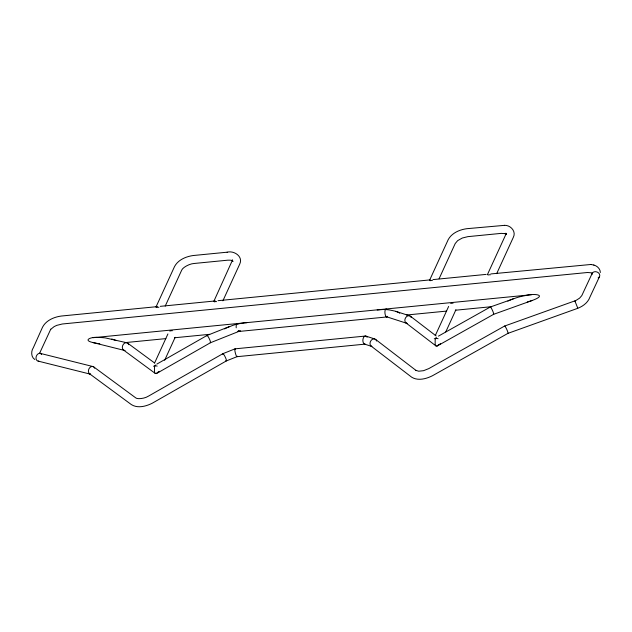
<?xml version="1.0" encoding="UTF-8"?>
<svg xmlns="http://www.w3.org/2000/svg" width="632" height="632" viewBox="0 0 632 632"><rect width="100%" height="100%" fill="white"/><g stroke="black" fill="none" stroke-linecap="round" stroke-linejoin="round"><path stroke-width="0.95" d="M592.16 273.419L581.796 295.602L579.615 298.13L574.828 301.172M577.759 308.124L574.962 301.132M157.471 306.615L61.225 316.047C53.996 317.035 46.112 320.361 42.565 327.131L33.275 347.837C31.126 350.792 30.755 356.977 34.823 359.529M222.883 300.824L239.726 264.105C243.439 256.466 233.966 250.327 227.101 252.2M39.784 352.861L50.742 329.209L50.426 329.58L54.139 326.61L56.738 325.369L62.299 323.995L587.46 272.503L591.963 272.834M155.922 307.144L174.543 266.546C178.106 259.807 185.958 256.553 193.147 255.533L227.212 252.192M165.205 306.125L181.732 270.077C182.664 267.581 189.316 263.718 194.19 263.473L227.718 260.187C230.98 260.123 232.418 260.179 232.939 261.427M154.548 363.092L167.907 333.957M164.636 360.295L175.183 337.298M213.798 301.432L232.521 260.021L232.505 261.285L232.252 260.092L232.797 261.261M429.499 280.45L448.222 239.607C451.841 232.955 459.622 229.677 466.803 228.697L504.581 225.347M439.074 278.783L455.222 243.525L457.671 240.626L462.308 238.019L467.87 236.645L501.208 233.374L505.711 233.706L505.015 233.485M435.266 335.608L448.641 306.433M445.765 331.918L455.917 309.783M487.406 274.651L505.908 234.29C505.655 235.096 506.303 232.023 506.09 234.18M496.689 273.632L513.326 237.34C516.439 231.415 510.53 225.032 504.439 225.324M599.578 276.476L589.869 297.222C587.989 302.602 582.87 306.315 577.932 308.226M156.57 373.465L155.409 373.536L123.438 349.986M224.621 328.948L225.071 328.656M405.981 322.92L436.088 346.02L437.281 345.941A7.695 3.002 84.6 0 0 437.842 345.246M507.875 301.18L508.404 300.872M156.823 364.119L206.964 335.505M156.333 373.623L210.488 342.718L240.508 330.749M438.45 336.121L490.313 307.002L517.308 297.467A75.698 63.366 5.3 0 1 525.674 295.531C533.274 293.319 548.56 294.528 532.081 300.524L493.647 314.317L437.036 346.099M225.569 328.356L232.797 325.362A57.686 48.656 1.9 0 1 240.097 323.529L244.481 322.857M508.981 300.563L513.516 298.675M207.004 335.489L229.495 326.523M574.859 300.879L504.628 326.033L428.828 368.59L423.527 370.692L418.724 371.221L415.785 370.312L416.283 370.636L375.471 339.329M577.553 308.377L507.978 333.348L432.525 375.708C426.347 378.837 417.997 381.167 411.63 377.162L371.024 346.012M532.081 300.524L528.281 301.733A75.698 63.366 5.3 0 1 527.27 302.009M377.185 310.012L383.403 309.475A57.686 37.067 40.4 0 1 389.66 309.98L395.395 311.205L409.678 315.834M41.578 354.276A4.005 2.939 -70.2 0 0 39.429 353.328L39.239 353.367A4.021 2.955 -70.2 0 0 36.016 357.72A4.021 2.955 -70.2 0 0 38.789 361.125M126.827 342.757L105.149 337.875A75.698 50.102 38.6 0 0 97.834 337.472C92.422 336.548 81.607 340.04 93.157 342.607L124.306 350.389M365.462 336.05L235.033 348.84L222.859 353.691L148.504 396.122C144.23 398.879 137.065 399.227 135.848 397.947L93.71 366.892M160.228 306.346L215.315 300.943M218.072 300.674L430.179 279.881M432.936 279.605L486.19 274.391M490.788 273.94L590.841 264.484M93.007 337.709L531.583 294.717M126.621 342.465L165.868 338.618M174.558 337.764L209.682 334.32M238.074 331.539L386.918 316.948M406.51 315.02L446.642 311.086M455.301 310.241L491.506 306.694M245.295 322.778L246.82 322.683M99.809 343.737L98.015 343.516M97.138 343.389L93.157 342.607M593.764 265.029C597.177 265.867 600.289 268.821 600.353 272.503M590.699 264.452L593.946 265.061M40.187 353.359L93.015 366.56M38.189 361.117L90.439 374.176M111.801 339.005L115.775 340.372M385.52 316.419L406.668 323.284M365.904 336.106L374.768 338.981M364.538 344.085L371.885 346.47A4.021 3.121 -63.2 0 1 371.221 340.293A4.021 3.121 -63.2 0 1 376.553 341.043M395.995 311.394L398.855 312.619M127.696 343.168L154.532 362.942M89.562 373.788L131.377 404.599C137.721 408.62 146.055 406.344 152.233 403.224L226.359 360.919L236.968 356.693L365.13 344.124A4.076 2.346 -85.3 0 1 362.981 339.179A4.076 2.346 -85.3 0 1 366.56 336.54M399.187 312.832L399.701 313.259M410.373 316.197L436.135 335.955M436.088 346.02L435.582 345.404A2.868 1.122 84.6 0 1 435.148 344.171L435.179 340.008A7.695 3.002 84.6 0 1 436.27 337.472M155.409 373.536L154.911 372.92A2.868 1.09 84.2 0 1 154.477 371.695L154.469 367.532A7.695 2.923 84.2 0 1 155.512 364.996M506.264 234.196L505.869 233.192L506.121 234.393M488.046 275.031A4.005 3.081 24.6 0 1 490.329 274.825M430.131 280.727A4.005 3.081 24.6 0 1 432.399 280.482M156.57 307.523A4.005 3.081 24.6 0 1 158.853 307.326M214.351 301.883A4.005 3.081 24.6 0 1 216.618 301.638M238.264 331.5A4.005 1.54 84.4 0 1 237.774 331.468M236.21 327.81A4.005 1.54 84.4 0 1 238.082 323.932M238.849 330.907A4.005 1.54 84.4 0 1 238.62 331.247M387.598 316.324A4.005 1.54 84.4 0 1 384.959 313.227A4.005 1.54 84.4 0 1 386.831 309.348M169.826 331.097A4.005 3.081 24.6 0 1 172.283 330.757M159.485 371.308A4.005 3.081 24.6 0 1 158.869 371.829M158.687 371.932A4.005 3.081 24.6 0 1 157.652 372.272M153.552 366.299A4.005 3.081 24.6 0 1 157.155 366.118M450.758 303.478A4.005 3.081 24.6 0 1 453.026 303.234M440.433 343.516A4.005 3.081 24.6 0 1 440.204 343.832M439.919 344.108A4.005 3.081 24.6 0 1 439.019 344.622M438.592 344.748A4.005 3.081 24.6 0 1 438.371 344.796M434.271 338.823A4.005 3.081 24.6 0 1 438.102 338.728M366.892 336.967A4.076 2.346 -85.3 0 1 367.081 337.306M237.19 356.179A4.076 0.687 75.9 0 1 235.341 352.972A4.076 0.687 75.9 0 1 235.412 349.156M591.947 274.596A4.013 3.176 20 0 1 597.153 272.037A4.013 3.176 20 0 1 598.844 277.44M598.314 277.796A4.013 3.176 20 0 1 598.117 277.89M504.573 326.389A4.037 0.537 65.6 0 1 506.651 329.161A4.037 0.537 65.6 0 1 507.812 333.317M222.796 354.299A4.021 0.671 64.4 0 1 223.981 354.789A4.021 0.671 64.4 0 1 226.217 359.482A4.021 0.671 64.4 0 1 225.774 360.548M90.629 374.207A4.037 3.065 -66.1 0 1 89.001 368.74A4.037 3.065 -66.1 0 1 94.255 367.461M94.468 367.808A4.037 3.065 -66.1 0 1 94.642 368.195M39.429 353.335A4.005 2.749 -76 0 1 41.436 354.244M239.062 330.749A57.686 48.656 1.9 0 1 238.138 330.978M206.885 335.908A4.021 0.671 64.4 0 1 209.263 338.689A4.021 0.671 64.4 0 1 210.164 342.631M124.125 350.341A4.037 3.065 -66.1 0 1 123.24 344.48A4.037 3.065 -66.1 0 1 128.438 344.1M128.604 344.495A4.037 3.065 -66.1 0 1 128.667 344.701M125.097 350.46A4.037 3.065 -66.1 0 1 124.694 350.46M157.218 372.58A7.695 2.923 84.2 0 1 157.013 372.935M156.791 373.228A7.695 2.923 84.2 0 1 156.57 373.457M407.253 323.402A4.021 3.121 -63.2 0 1 405.539 317.872A4.021 3.121 -63.2 0 1 411.029 316.948M411.132 317.13A4.021 3.121 -63.2 0 1 411.298 317.525M490.29 307.5A4.037 0.537 65.6 0 1 492.47 310.399A4.037 0.537 65.6 0 1 493.268 314.033"/></g></svg>
